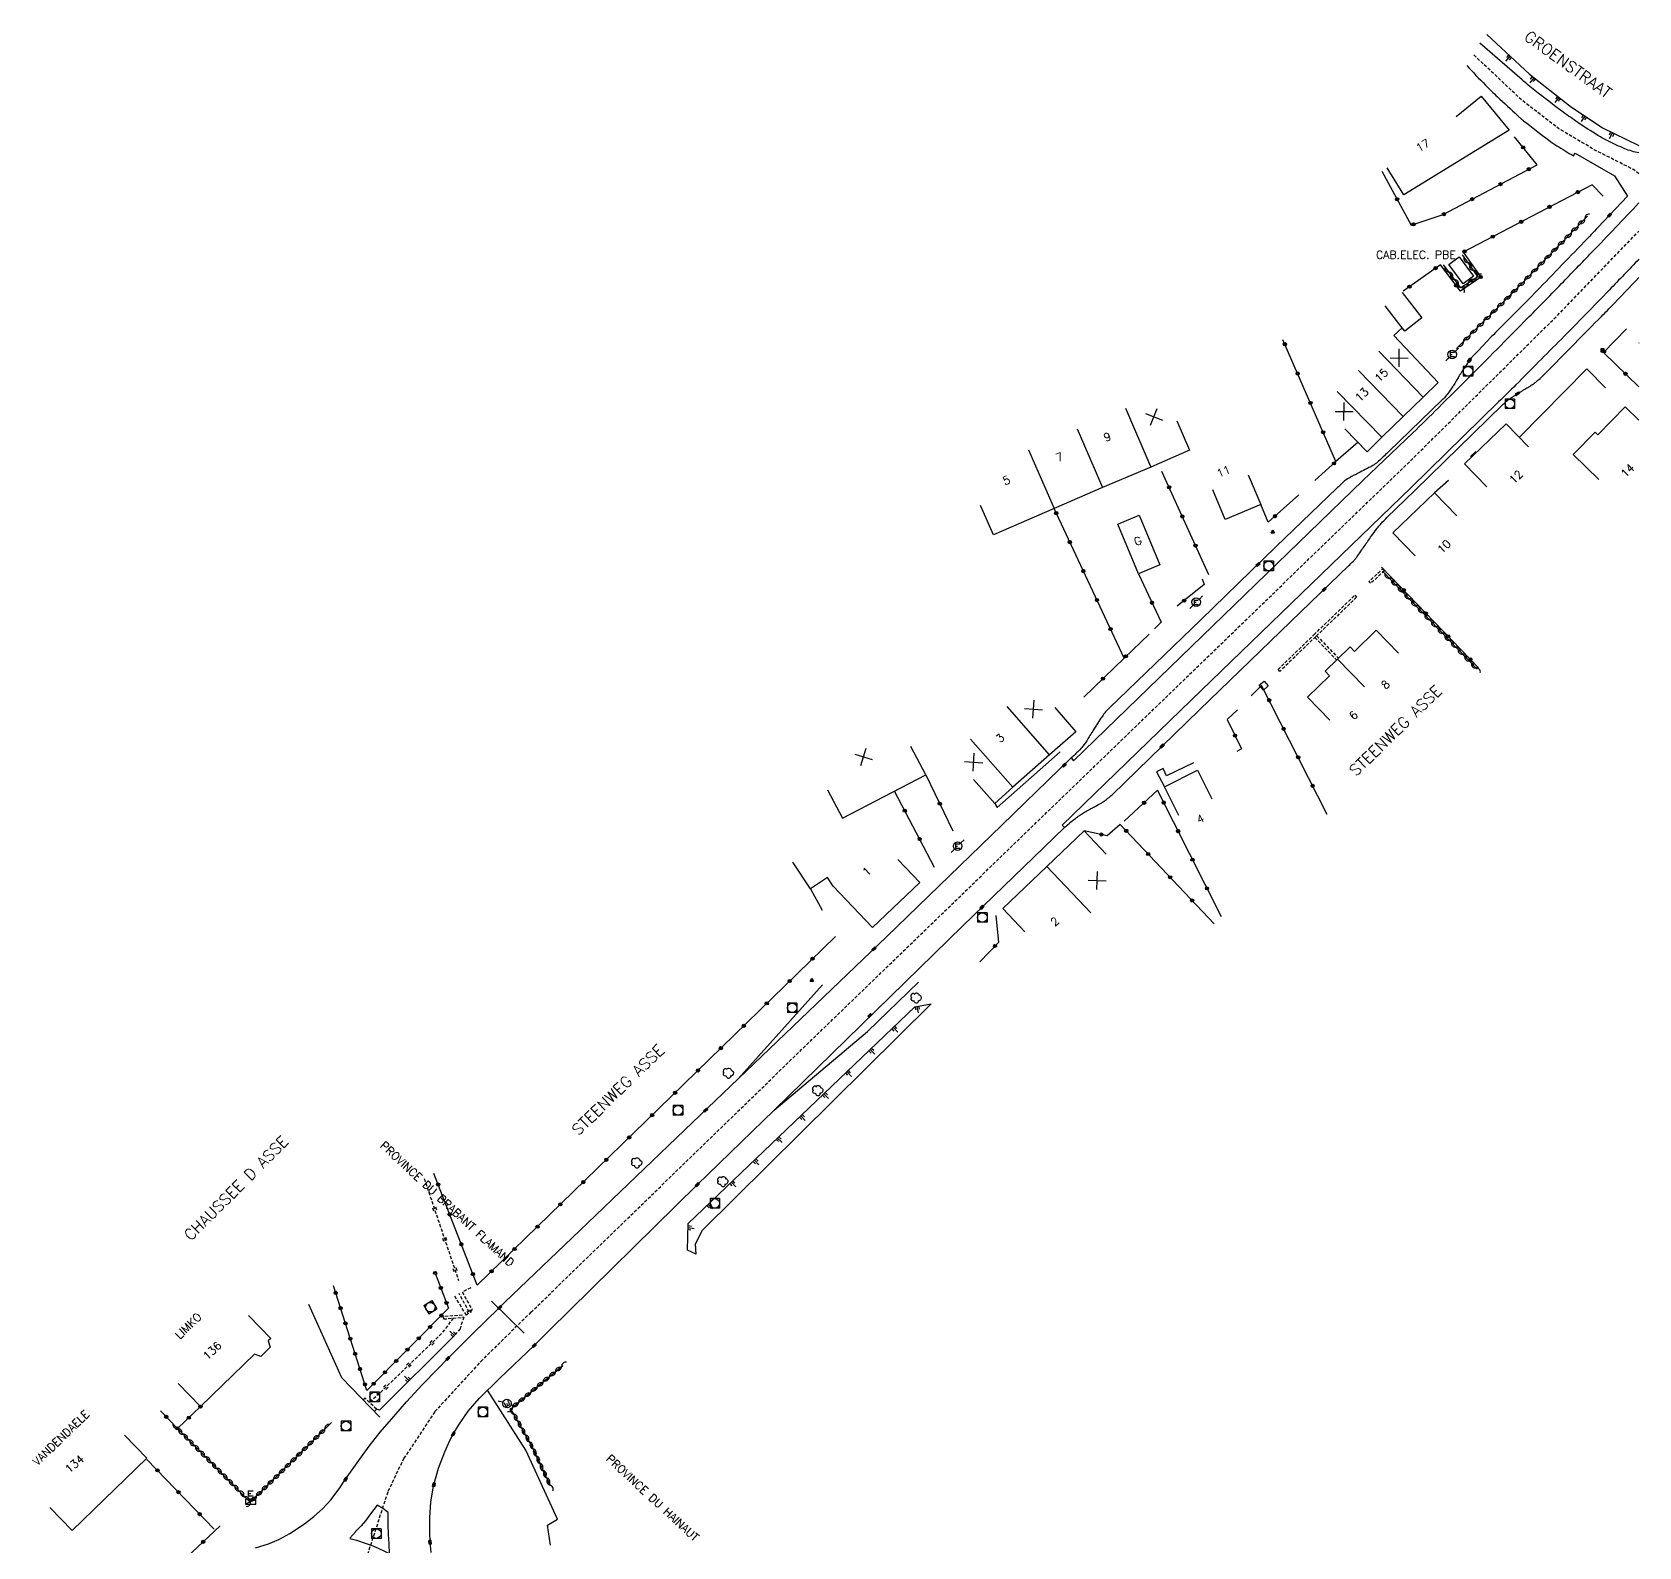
# Model space of a CAD drawing. Header units: millimetres. Extents: x 127000 to 128000, y 154000 to 154800.
# Drawn here: x 127749 to 128000, y 154406 to 154642.6 of the extents above; entities that cross this region are included whole.
import ezdxf
from ezdxf.enums import TextEntityAlignment as Align

# ---------------------------------------------------------------- set-up
doc = ezdxf.new("R2010")
doc.units = ezdxf.units.MM
doc.linetypes.add('DASHED', pattern=[0.75, 0.5, -0.25])
doc.layers.get('0').update_dxf_attribs({"linetype": 'CONTINUOUS'})
for name, color, linetype in [('W0001', 6, 'DASHED'), ('W0008', 7, 'CONTINUOUS'), ('W0100', 7, 'CONTINUOUS'), ('W0112', 1, 'DASHED'), ('W0211', 2, 'CONTINUOUS'), ('W0220', 5, 'DASHED'), ('W0300', 7, 'CONTINUOUS'), ('W0310', 3, 'CONTINUOUS'), ('W0322', 7, 'CONTINUOUS'), ('W0330', 7, 'CONTINUOUS'), ('W0334', 7, 'CONTINUOUS'), ('W0400', 7, 'CONTINUOUS'), ('W0420', 7, 'CONTINUOUS'), ('W0430', 7, 'CONTINUOUS'), ('W0471', 7, 'CONTINUOUS'), ('W0851', 7, 'CONTINUOUS'), ('W0984', 7, 'CONTINUOUS'), ('W0989', 7, 'CONTINUOUS'), ('W0991', 7, 'CONTINUOUS'), ('W1102', 7, 'CONTINUOUS')]:
    doc.layers.add(name, color=color, linetype=linetype)
doc.styles.get("Standard").update_dxf_attribs({"font": 'romans.shx', "width": 0.85})

# ---------------------------------------------------------------- blocks, each defined once
blk = doc.blocks.new('t322o')
at = {"color": 0, "linetype": 'Continuous'}
for radius in [0.25, 0.15]:
    blk.add_circle((0, 0), radius, dxfattribs=at)
blk = doc.blocks.new('t991o')
at = {"color": 0, "linetype": 'Continuous'}
for p, q in [((-1, 1), (1, -1)), ((-1, -1), (1, 1))]:
    blk.add_line(p, q, dxfattribs=at)
blk = doc.blocks.new('T420')
for p, q in [((0.75, 0.75), (-0.75, 0.75)), ((-0.75, 0.75), (-0.75, -0.75)), ((0.75, 0.75), (0.75, -0.75)), ((0.75, -0.75), (-0.75, -0.75))]:
    blk.add_line(p, q)
blk.add_ellipse((0, 0), major_axis=(-0.53, 0.53), ratio=1, start_param=3.926991, end_param=10.210176)
blk = doc.blocks.new('T471')
for p, q in [((-0.333334, 0.333334), (-0.333334, -0.333334)), ((-0.333334, 0.333334), (0.333334, 0.333334)), ((-0.333334, 0), (0, 0)), ((0.500001, 0.500001), (1.000002, 1.000002)), ((-0.500001, -0.500001), (-1.000002, -1.000002)), ((-0.333334, -0.333334), (0.333334, -0.333334))]:
    blk.add_line(p, q)
blk.add_ellipse((0, 0), major_axis=(0.471405, 0.471405), ratio=1, start_param=5.4977871438, end_param=11.780972451)
blk = doc.blocks.new('T400')
for p, q in [((-0.15, 0.3), (0.15, 0.3)), ((-0.15, -0.25), (-0.15, 0.3)), ((-0.15, 0.15), (0.15, 0.15)), ((-0.15, 0), (0.15, 0)), ((0.15, 0.3), (0.15, -0.25)), ((-0.15, -0.15), (0.15, -0.15)), ((-0.15, -0.25), (-0.15, -0.3)), ((-0.15, -0.3), (0.15, -0.3)), ((0.15, -0.3), (0.15, -0.25))]:
    blk.add_line(p, q)
blk = doc.blocks.new('T851')
for p, q in [((-0.25, -0.15), (0, 0.32)), ((0, 0.32), (0.25, -0.15)), ((-0.25, -0.15), (0.25, -0.15))]:
    blk.add_line(p, q)
for major_axis in [(-0.106, 0.106), (-0.0354, 0.0354), (-0.0236, 0.0236)]:
    blk.add_ellipse((0, 0), major_axis=major_axis, ratio=1, start_param=3.926991, end_param=10.210176)
blk = doc.blocks.new('T300')
for p, q in [((-0.8, 0.51), (-0.86, 0.34)), ((-0.86, 0.34), (-0.86, 0.17)), ((-0.86, 0.17), (-0.74, 0.06)), ((-0.69, 0.63), (-0.8, 0.51)), ((-0.8, -0.06), (-0.74, 0.06)), ((-0.74, 0.06), (-0.69, 0.11)), ((-0.57, 0.69), (-0.69, 0.63)), ((-0.46, 0.69), (-0.57, 0.69)), ((-0.29, 0.63), (-0.46, 0.69)), ((-0.29, 0.63), (-0.17, 0.74)), ((-0.23, 0.57), (-0.29, 0.63)), ((-0.17, 0.74), (-0.06, 0.8)), ((-0.06, 0.8), (0.06, 0.8)), ((0.06, 0.8), (0.23, 0.74)), ((0.23, 0.74), (0.34, 0.63)), ((0.34, 0.63), (0.4, 0.51)), ((0.46, 0.46), (0.34, 0.46)), ((0.4, 0.51), (0.4, 0.46)), ((0.57, 0.4), (0.46, 0.46)), ((0.57, 0.4), (0.69, 0.29)), ((0.69, 0.29), (0.74, 0.17)), ((0.74, 0.06), (0.69, -0.17)), ((0.74, 0.17), (0.74, 0.06)), ((-0.8, -0.17), (-0.8, -0.06)), ((-0.8, -0.23), (-0.8, -0.17)), ((-0.74, -0.34), (-0.8, -0.23)), ((-0.69, -0.4), (-0.74, -0.34)), ((-0.51, -0.46), (-0.69, -0.4)), ((-0.4, -0.46), (-0.51, -0.46)), ((-0.4, -0.46), (-0.34, -0.46)), ((-0.34, -0.46), (-0.34, -0.4)), ((-0.34, -0.51), (-0.34, -0.46)), ((-0.29, -0.63), (-0.34, -0.51)), ((-0.17, -0.74), (-0.29, -0.63)), ((-0.06, -0.8), (-0.17, -0.74)), ((0.06, -0.8), (-0.06, -0.8)), ((0.17, -0.74), (0.06, -0.8)), ((0.23, -0.69), (0.17, -0.74)), ((0.29, -0.46), (0.23, -0.46)), ((0.29, -0.63), (0.23, -0.69)), ((0.46, -0.4), (0.29, -0.46)), ((0.34, -0.51), (0.29, -0.63)), ((0.34, -0.51), (0.34, -0.46)), ((0.57, -0.34), (0.46, -0.4)), ((0.63, -0.29), (0.57, -0.34)), ((0.69, -0.17), (0.63, -0.29))]:
    blk.add_line(p, q)
blk = doc.blocks.new('t112o')
at = {"color": 0, "linetype": 'Continuous'}
for p, q in [((-0.5, 0.5), (0.5, 0.5)), ((-0.5, -0.5), (-0.5, 0.5)), ((0.5, 0.5), (0.5, -0.5)), ((0.5, -0.5), (-0.5, -0.5))]:
    blk.add_line(p, q, dxfattribs=at)
blk = doc.blocks.new('t330o')
at = {"color": 0, "linetype": 'Continuous'}
for p, q in [((0.25, -0.25), (-0.25, 0.25)), ((-0.25, -0.25), (0.25, 0.25)), ((-0.25, 0.25), (-0.25, -0.25)), ((0.25, 0.25), (-0.25, 0.25)), ((0.25, -0.25), (0.25, 0.25)), ((-0.25, -0.25), (0.25, -0.25)), ((-0.25, -0.25), (-0.25, -0.25))]:
    blk.add_line(p, q, dxfattribs=at)
blk = doc.blocks.new('t211o')
at = {"color": 0, "linetype": 'Continuous'}
for p, q in [((-0.29, 0.5), (-0.29, 0)), ((0, 1), (0, 0)), ((0.29, 0.5), (0.29, 0))]:
    blk.add_line(p, q, dxfattribs=at)
blk = doc.blocks.new('t310o')
at = {"color": 0, "linetype": 'Continuous'}
for centre, start, end in [((-0.5, 0.38), 216.8699, 323.1304), ((0.5, -0.37), 36.8699, 143.1303)]:
    blk.add_arc(centre, 0.625, start, end, dxfattribs=at)
blk = doc.blocks.new('t220o')
at = {"color": 0, "linetype": 'Continuous'}
for p, q in [((-0.25, 0.25), (0.25, 0.25)), ((-0.25, -0.25), (0.25, -0.25))]:
    blk.add_line(p, q, dxfattribs=at)
blk = doc.blocks.new('T430')
at = {"flags": 128}
for points in [[(0.8, 0.8), (-0.8, 0.8)], [(-0.8, 0.8), (-0.8, 0)], [(0.8, 0.8), (-0.8, 0)], [(-0.8, 0), (0.8, 0)], [(-0.4, 2.1), (0.4, 2.1)], [(-0.4, 2.1), (-0.4, 1.3)], [(-0.4, 1.7), (0, 1.7)], [(-0.4, 1.3), (0.4, 1.3)], [(0.8, 0), (0.8, 0.8)]]:
    blk.add_lwpolyline(points, dxfattribs=at)

msp = doc.modelspace()

# ---------------------------------------------------------------- linework, layer by layer
at = {"layer": 'W0001', "flags": 128}
for points in [[(128000, 154620.41), (127999.16, 154621.09), (127993.04, 154624.19), (127987.51, 154627.46), (127981.64, 154631.99), (127974.13, 154639.08)], [(127826.91, 154442.6), (127871.94, 154486.3), (127964.25, 154575.53), (127987.22, 154598.24), (128000, 154611.48)]]:
    msp.add_lwpolyline(points, dxfattribs=at)
at = {"layer": 'W0001'}
msp.add_lwpolyline([(127826.91, 154442.6), (127819.33, 154435.19), (127811.88, 154427.07), (127807.04, 154419.8), (127804.53, 154414.51), (127800.79, 154402.95)], dxfattribs=at)
at = {"layer": 'W0008'}
msp.add_line((127798.62, 154407.3), (127799.54, 154408.35), dxfattribs=at)
for points in [[(128000, 154623.68, -0.049926), (127997.81, 154624.35, -0.015862), (127995.23, 154625.52, -0.024299), (127993.61, 154626.42, -0.009211), (127990.45, 154628.46, -0.012385), (127988.16, 154630.07, -0.005833), (127983.73, 154633.46, -0.012675), (127981.75, 154635.1), (127975.15, 154640.83)], [(127973.11, 154637.33, 0.006828), (127976.02, 154634.29, 0.010908), (127977.91, 154632.45, 0.000657), (127981.05, 154629.53, 0.006128), (127981.39, 154629.22, 0.01561), (127981.99, 154628.72, 0.002413), (127985.96, 154625.66, 0.021752), (127987.18, 154624.82, 0.010599), (127989.79, 154623.24), (127990.03, 154623.66), (127996.2, 154620.11), (127998.22, 154616.93), (127993.61, 154612.05, -0.002323), (127991.47, 154609.81, -0.000038), (127983.51, 154601.57, -0.001535), (127983.31, 154601.36, -0.00461), (127979.58, 154597.62, 0.006523), (127976.95, 154594.96), (127974.87, 154592.8, 0.008087), (127974.07, 154591.95, 0.017543), (127973.73, 154591.54, 0.015244), (127973.44, 154591.15, 0.00526), (127972.67, 154590.01, 0.001181), (127972.17, 154589.24, 0.002545), (127971.94, 154588.88, 0.013961), (127971.56, 154588.26, -0.011713), (127971.12, 154587.5, -0.010742), (127970.8, 154587.02, -0.008119), (127970.35, 154586.39, -0.016033), (127969.72, 154585.58, -0.02613), (127969.29, 154585.12), (127960.96, 154577.07, -0.002229), (127960.26, 154576.4, -0.002112), (127959.52, 154575.71, -0.031239), (127958.8, 154575.11, -0.036142), (127958.1, 154574.68, -0.001079), (127957.53, 154574.38, -0.000567), (127956.45, 154573.82, -0.000848), (127955.68, 154573.43, 0.00109), (127955.09, 154573.13, 0.029085), (127954.28, 154572.65, 0.043707), (127953.8, 154572.26, 0.000118), (127953.34, 154571.81, -0.000104), (127952.81, 154571.31), (127943.35, 154562.19), (127931.55, 154550.77), (127917.3, 154537.04, 0.024247), (127916.69, 154536.39, 0.025612), (127916.18, 154535.72, 0.005496), (127915.76, 154535.11, 0.006445), (127915.42, 154534.58, 0.000158), (127915.06, 154533.99, 0.000149), (127914.67, 154533.36, 0.00099), (127914.35, 154532.85, -0.000721), (127913.92, 154532.15, -0.025381), (127913.13, 154531.01, -0.036693), (127912.49, 154530.3, -0.000507), (127911.91, 154529.73, 0.000512), (127911.33, 154529.18), (127900.48, 154518.7), (127882.44, 154501.24), (127859.3, 154479.06), (127852.16, 154472.22), (127834.57, 154455.38), (127822.85, 154444.2)], [(127911.33, 154529.18), (127911.67, 154528.76), (127956.88, 154572.53), (127964.68, 154579.98, 0.004862), (127968.68, 154583.88, 0.001962), (127978.47, 154593.67, 0.00042), (127982.56, 154597.81, 0.00071), (127984.98, 154600.27, 0.001474), (127987.91, 154603.27, 0.000905), (127992.66, 154608.18, 0.002797), (128000, 154615.88)], [(128000, 154607.11, -0.00321), (127995.4, 154602.3, -0.00249), (127987.89, 154594.62, -0.00122), (127980.78, 154587.46, -0.003244), (127978.08, 154584.79), (127964.45, 154571.41), (127930.03, 154538.22), (127909.91, 154518.69), (127910.28, 154518.33)], [(127829.7, 154439.73), (127852.9, 154462.53), (127864.9, 154474.19), (127894.38, 154502.96), (127910.28, 154518.33, -0.016366), (127910.75, 154518.76, -0.008912), (127911.66, 154519.5, -0.00979), (127912.31, 154520, -0.014181), (127912.78, 154520.32, -0.009065), (127913.4, 154520.7, -0.007673), (127914.15, 154521.13, -0.005131), (127914.65, 154521.4, 0.004253), (127915.27, 154521.73, 0.008707), (127916.09, 154522.2, 0.014753), (127916.56, 154522.5, 0.025181), (127917.06, 154522.88, 0.018576), (127917.7, 154523.45), (127931.34, 154536.68), (127947.17, 154551.99), (127954.63, 154559.17, 0.011696), (127955.4, 154559.95, 0.023341), (127955.76, 154560.36, 0.009822), (127956.08, 154560.79, 0.004661), (127956.72, 154561.7, 0.000763), (127957.22, 154562.42, -0.001356), (127957.5, 154562.82, -0.001472), (127957.67, 154563.06, -0.000445), (127958.23, 154563.86, -0.008596), (127959.02, 154564.94, -0.015219), (127959.5, 154565.52, -0.012247), (127959.97, 154566.05, -0.009171), (127960.64, 154566.72), (127964.98, 154570.96), (127978.7, 154584.33, -0.017033), (127979.33, 154584.9, -0.022905), (127979.84, 154585.29, -0.005935), (127980.21, 154585.55, -0.005927), (127980.6, 154585.8, -0.001228), (127981.25, 154586.21, -0.001568), (127981.77, 154586.53, -0.003972), (127982.19, 154586.79, 0.002619), (127982.83, 154587.17, 0.011077), (127983.53, 154587.63, 0.019342), (127983.92, 154587.91, 0.020726), (127984.34, 154588.27, 0.009781), (127985.19, 154589.1), (127989.45, 154593.41, -0.001686), (127993.67, 154597.66, 0.003755), (127995.56, 154599.58, 0.002432), (127995.62, 154599.64, 0.000016), (128000, 154604.24)]]:
    msp.add_lwpolyline(points, format="xyb", dxfattribs=at)
at = {"layer": 'W0008', "flags": 128}
for points in [[(127994.81, 154587.02), (127991.85, 154589.96), (127981.28, 154579.24)], [(127974.55, 154577.08), (127973.68, 154576.25)], [(127899.37, 154522.09), (127899.76, 154521.43), (127909.59, 154530.12)], [(127930.42, 154528.43), (127926.22, 154526.4), (127925.66, 154527.56), (127924.65, 154527.02), (127925.88, 154524.67)], [(127872.48, 154493.76), (127859.3, 154479.06)], [(127864.9, 154474.19), (127879.48, 154486.46), (127887.46, 154494.18)], [(127820.72, 154444.32), (127825.86, 154439.36)]]:
    msp.add_lwpolyline(points, dxfattribs=at)
at = {"layer": 'W0008'}
for points in [[(127783.9, 154405.8), (127785.93, 154406.44), (127787.51, 154407.09), (127789.24, 154408.06), (127791.51, 154409.54), (127793.01, 154410.69), (127794.35, 154411.92), (127795.71, 154413.37), (127797.07, 154415.18), (127797.95, 154416.52), (127799.74, 154419.11), (127801.61, 154421.69), (127803.34, 154423.89), (127805.5, 154426.33), (127807.49, 154428.59), (127809.9, 154431.25), (127812.29, 154433.71), (127813.91, 154435.37), (127817.68, 154439.15), (127822.02, 154443.33), (127822.85, 154444.2)], [(127811.3, 154405.08), (127811.14, 154406.68), (127811.09, 154408.23), (127811.13, 154410.55), (127811.27, 154412.95), (127811.6, 154414.87), (127811.74, 154415.64), (127812.48, 154418.27), (127813.43, 154420.83), (127814.24, 154422.56), (127814.78, 154423.57), (127815.62, 154425), (127817.09, 154427.14), (127818.8, 154429.11), (127822.04, 154432.3), (127827.42, 154437.42), (127829.7, 154439.73)], [(127798.63, 154407.27), (127799.64, 154406.99), (127801.19, 154406.51), (127802.22, 154406.11), (127803.06, 154405.78), (127804.12, 154405.23), (127804.82, 154404.87), (127804.77, 154406.43), (127804.63, 154407.91), (127804.59, 154409.46), (127804.61, 154410.52), (127804.62, 154411.31), (127803.76, 154411.93), (127802.88, 154412.47), (127801.85, 154411.11), (127801.04, 154410.02), (127800.37, 154409.26), (127799.52, 154408.34)]]:
    msp.add_lwpolyline(points, dxfattribs=at)
at = {"layer": 'W0100', "flags": 128}
for points in [[(127971.48, 154629.4), (127975.34, 154632.57), (127979.73, 154627.22), (127963.28, 154617.12), (127960.67, 154621.38)], [(127963.01, 154601.88), (127966.1, 154597.95), (127963.46, 154595.87), (127963.04, 154596.37), (127961.73, 154595.15), (127968.63, 154587.81), (127966.32, 154585.56), (127966.32, 154585.56), (127963.19, 154582.53), (127959.86, 154579.29), (127957.54, 154577.02), (127954.05, 154580.6)], [(127976.23, 154571.53), (127972.77, 154575.15), (127979.29, 154581.38), (127982.75, 154577.77)], [(127965.05, 154560.75), (127961.58, 154564.35), (127968.08, 154570.6), (127971.55, 154567)], [(127951.71, 154535.1), (127948.24, 154538.7), (127951.68, 154542.01), (127950.99, 154542.73), (127954.89, 154546.52), (127955.57, 154545.82), (127958.98, 154549.14), (127962.47, 154545.57)], [(127908.74, 154537.05), (127912.03, 154533.28), (127907.92, 154529.69), (127902.22, 154524.64), (127899.37, 154522.09), (127896.04, 154525.82)], [(127873.26, 154524.2), (127875.57, 154519.76), (127888.59, 154526.54), (127886.28, 154530.97)], [(127928.13, 154520.2), (127925.88, 154524.67), (127931.04, 154527.27), (127933.29, 154522.81)], [(127916.8, 154514.17), (127913.36, 154517.8), (127907.49, 154512.24), (127900.61, 154505.67), (127904.07, 154502.05)], [(127884.22, 154513.35), (127887.66, 154509.72), (127880.25, 154502.68), (127874.11, 154509.16), (127873.23, 154510.51), (127870.58, 154508.74), (127867.81, 154512.9)], [(127782.77, 154442.09), (127786.25, 154438.5), (127785.87, 154438.13), (127786.18, 154437.14), (127784.71, 154435.7), (127783.72, 154436.05), (127775.27, 154427.87), (127771.79, 154431.46)]]:
    msp.add_lwpolyline(points, dxfattribs=at)
for points in [[(127971.92, 154607.45), (127974.18, 154604.45), (127972.57, 154603.24), (127970.32, 154606.25)], [(127925.17, 154559.37), (127921.85, 154557.97), (127918.6, 154565.71), (127921.93, 154567.11)]]:
    msp.add_lwpolyline(points, close=True, dxfattribs=at)
at = {"layer": 'W0100'}
for points in [[(127927.81, 154581.84), (127929.8, 154577.26), (127923.74, 154574.62), (127916.2, 154571.42), (127908.63, 154568.16), (127899.15, 154564.02), (127897.15, 154568.61)], [(128000, 154581.93), (127997.85, 154584.03), (127993.59, 154579.68), (127993.18, 154580.09), (127989.73, 154576.58), (127993.73, 154572.67)], [(127938.98, 154573.39), (127940.93, 154568.79), (127935.39, 154566.44), (127933.44, 154571.05)], [(127763.39, 154423.4), (127766.88, 154419.81), (127755.23, 154408.51), (127751.74, 154412.1)]]:
    msp.add_lwpolyline(points, dxfattribs=at)
at = {"layer": 'W0112'}
for points in [[(128000, 154594.05), (127999.98, 154594.03), (128000, 154594)], [(127817.5, 154446.43), (127816.16, 154445.75), (127817.71, 154442.96), (127816.82, 154442.14), (127814.96, 154445.22)], [(127816.21, 154442.16), (127813.21, 154441.92), (127813.25, 154441.56), (127816.41, 154441.84), (127815.83, 154440.04), (127814.95, 154438.97)], [(127802.44, 154427.13), (127802.77, 154427.45), (127800.97, 154429.22), (127800.68, 154428.94)]]:
    msp.add_lwpolyline(points, dxfattribs=at)
at = {"layer": 'W0112', "flags": 128}
msp.add_lwpolyline([(127960.25, 154558.44), (127958.1, 154556.44), (127957.83, 154556.73), (127959.97, 154558.73)], close=True, dxfattribs=at)
at = {"layer": 'W0112'}
msp.add_lwpolyline([(127943.91, 154542.71), (127943.63, 154543), (127949.23, 154548.42), (127955.62, 154554.59), (127955.9, 154554.31), (127949.51, 154548.14)], close=True, dxfattribs=at)
at = {"layer": 'W0112', "flags": 128}
for points in [[(127949.37, 154548), (127952.79, 154544.48)], [(127949.66, 154548.27), (127953.08, 154544.76)]]:
    msp.add_lwpolyline(points, dxfattribs=at)
at = {"layer": 'W0211', "flags": 128}
for points in [[(127976.23, 154642.17), (127982.92, 154635.99), (127989.26, 154631.01), (127994.34, 154627.59), (127999.88, 154624.88), (128000, 154624.81)], [(127852.72, 154451.66), (127851.36, 154452.33), (127851.45, 154456.45), (127886.89, 154490.29), (127889.43, 154490.79)], [(127852.72, 154451.66), (127852.6, 154453.29), (127853.69, 154455.44), (127889.43, 154490.79)]]:
    msp.add_lwpolyline(points, dxfattribs=at)
at = {"layer": 'W0211'}
msp.add_lwpolyline([(127814.95, 154438.97), (127803.27, 154427.32), (127802.77, 154427.45)], dxfattribs=at)
at = {"layer": 'W0220', "flags": 128}
msp.add_lwpolyline([(127810.23, 154463.5), (127815.6, 154447.57)], dxfattribs=at)
at = {"layer": 'W0220'}
for points in [[(127817.26, 154442.65), (127815.69, 154445.52)], [(127814.75, 154441.69), (127812.95, 154439.27), (127801.71, 154428.49)]]:
    msp.add_lwpolyline(points, dxfattribs=at)
at = {"layer": 'W0310', "flags": 128}
for points in [[(127971.53, 154593.13), (127981.46, 154603.03), (127991.99, 154613.82)], [(127972.41, 154607.78), (127974.83, 154604.35), (127972.21, 154602.6), (127969.46, 154606.21)], [(127959.96, 154558.37), (127974.73, 154543.04)]]:
    msp.add_lwpolyline(points, dxfattribs=at)
at = {"layer": 'W0310'}
for points in [[(127829.89, 154415.6), (127827.16, 154421.47), (127823.77, 154427.53), (127831.88, 154434.29)], [(127771.68, 154424.44), (127783.06, 154412.94), (127795.74, 154425.37)]]:
    msp.add_lwpolyline(points, dxfattribs=at)
at = {"layer": 'W0322'}
msp.add_line((127766.9, 154419.62), (127777.44, 154408.71), dxfattribs=at)
at = {"layer": 'W0322', "flags": 128}
for points in [[(127959.86, 154620.85), (127964.41, 154612.41), (127969.45, 154614.08), (127984.13, 154621.85), (127980.57, 154626.2)], [(127994.42, 154616.92), (127992.7, 154618.73), (127972.54, 154608.19), (127975.33, 154604.26), (127972.13, 154602.12), (127969, 154606.23), (127963.18, 154602.11)], [(127952.67, 154575.47), (127944.4, 154594.5)], [(127998.09, 154596.23), (127994.45, 154592.54), (128000, 154587.16)], [(127956.13, 154578.51), (127952.67, 154575.47), (127949.36, 154572.52)], [(127932.8, 154557.8), (127925.49, 154573.92)], [(127970.26, 154572.54), (127968.08, 154570.6)], [(127946.89, 154570.29), (127942.11, 154566.04), (127940.93, 154568.79)], [(127919.58, 154544.79), (127908.63, 154568.16)], [(127959.8, 154558.98), (127974.95, 154543.26)], [(127921.85, 154557.97), (127925.35, 154550.39), (127924.33, 154549.35)], [(127931.79, 154557.19), (127932.1, 154556.29), (127927.87, 154552.89)], [(127923.47, 154548.52), (127919.58, 154544.79), (127913.29, 154538.66)], [(127951.31, 154520.38), (127941.06, 154540.52), (127939.44, 154538.87)], [(127937.29, 154536.71), (127935.69, 154535.17), (127937.92, 154530.59), (127937.21, 154530.22)], [(127888.59, 154526.54), (127892.84, 154517.82)], [(127889.95, 154512.1), (127883.72, 154524)], [(127934.77, 154504.37), (127924.78, 154524.14), (127919.61, 154519.3)], [(127933.65, 154503.28), (127918.97, 154518.8), (127916.94, 154517.03), (127913.36, 154517.8)], [(127870.58, 154508.74), (127872.41, 154505.41)], [(127899.52, 154504.58), (127899.93, 154500.36), (127897.05, 154497.35)], [(127874.5, 154501.32), (127844.86, 154472.44), (127818.52, 154446.82), (127811.74, 154464.29)]]:
    msp.add_lwpolyline(points, dxfattribs=at)
at = {"layer": 'W0322'}
for points in [[(127811.93, 154448.73), (127814.04, 154443.22), (127801.28, 154430.39), (127796.05, 154446.75)], [(127775.27, 154427.87), (127771.68, 154424.44), (127769.02, 154427.23)], [(127763.63, 154398.36), (127765.16, 154396.84), (127778.38, 154409.26)]]:
    msp.add_lwpolyline(points, dxfattribs=at)
at = {"layer": 'W0334'}
for points in [[(127803.32, 154426.22), (127797.36, 154432.37), (127792.21, 154443.84)], [(127829.95, 154406.23), (127829.49, 154409.33), (127831.04, 154410.28), (127826.13, 154421.04), (127820.11, 154430.44)]]:
    msp.add_lwpolyline(points, dxfattribs=at)
at = {"layer": 'W1102', "flags": 128}
for points in [[(127963.04, 154596.37), (127960.35, 154599.79)], [(127966.32, 154585.56), (127959.36, 154592.74)], [(127956.22, 154589.7), (127963.19, 154582.53)], [(127959.86, 154579.29), (127952.88, 154586.45)], [(127919.79, 154583.81), (127923.74, 154574.62)], [(127912.26, 154580.62), (127916.2, 154571.42)], [(127904.65, 154577.33), (127908.63, 154568.16)], [(127952.94, 154544.62), (127957.11, 154540.3)], [(127907.92, 154529.69), (127901.31, 154537.2)], [(127902.22, 154524.64), (127895.57, 154532.11)], [(127907.49, 154512.24), (127914.38, 154504.99)]]:
    msp.add_lwpolyline(points, dxfattribs=at)

# ---------------------------------------------------------------- block references
at = {"layer": 'W0112', "rotation": 221.6446213961096}
msp.add_blockref('t112o', (127941.4, 154540.49), dxfattribs=at)
at = {"layer": 'W0211'}
for p, rotation in [((127979.9, 154638.78), 137.2193539158473), ((127983.62, 154635.44), 141.8552098026982), ((127987.55, 154632.35), 141.8552098027478), ((127991.61, 154629.43), 146.0641588645571), ((127995.87, 154626.84), 153.9192749845314), ((127887.24, 154490.36), 193.4135785468401), ((127883.53, 154487.08), 223.6761525394567), ((127879.92, 154483.63), 223.676152539179), ((127876.3, 154480.18), 223.676152539287), ((127872.68, 154476.73), 223.6761525390758), ((127869.07, 154473.27), 223.6761525391784), ((127865.45, 154469.82), 223.676152539272), ((127861.84, 154466.37), 223.6761525393575), ((127858.22, 154462.91), 223.6761525391524), ((127854.6, 154459.46), 223.6761525392359), ((127851.43, 154455.81), 261.0470238784939), ((127814.95, 154438.97), 44.918698785945), ((127807.87, 154431.91), 44.918698785945)]:
    msp.add_blockref('t211o', p, dxfattribs=dict(at, rotation=rotation))
at = {"layer": 'W0220'}
for p, rotation in [((127811.82, 154458.76), 288.6430612883449), ((127813.42, 154454.02), 288.6430612883449), ((127815.02, 154449.28), 288.6430612883449), ((127817.26, 154442.65), 118.719632426974), ((127811.44, 154437.82), 223.829197092251), ((127807.83, 154434.36), 223.829197092251), ((127804.23, 154430.9), 223.829197092251)]:
    msp.add_blockref('t220o', p, dxfattribs=dict(at, rotation=rotation))
at = {"layer": 'W0300'}
for p in [(127887.13, 154491.68), (127857.79, 154479.94), (127871.76, 154477.21), (127843.48, 154465.92), (127856.93, 154463.01)]:
    msp.add_blockref('T300', p, dxfattribs=at)
at = {"layer": 'W0310'}
for p, rotation in [((127991.57, 154613.39), 45.70311699445919), ((127989.48, 154611.24), 45.70311699445919), ((127990.52, 154612.32), 45.70311699445919), ((127987.38, 154609.1), 45.70311699445919), ((127988.43, 154610.17), 45.70311699445919), ((127973.27, 154606.55), 305.3569092321937), ((127984.24, 154605.88), 45.70311699445919), ((127985.29, 154606.95), 45.70311699445919), ((127986.33, 154608.02), 45.70311699445919), ((127970.3, 154605.1), 127.2760169800555), ((127971.21, 154603.9), 127.2760169800555), ((127974.14, 154605.33), 305.3569092321937), ((127974.58, 154604.19), 213.7204348867001), ((127982.14, 154603.73), 45.70311699445919), ((127983.19, 154604.8), 45.70311699445919), ((127972.12, 154602.71), 127.2760169800555), ((127973.34, 154603.35), 213.7204348867001), ((127980.03, 154601.6), 44.92739130447581), ((127981.09, 154602.66), 44.92739130447581), ((127976.84, 154598.42), 44.92739130447581), ((127977.91, 154599.48), 44.92739130447581), ((127978.97, 154600.54), 44.92739130447581), ((127974.72, 154596.3), 44.92739130447581), ((127975.78, 154597.36), 44.92739130447581), ((127972.6, 154594.19), 44.92739130447581), ((127973.66, 154595.25), 44.92739130447581), ((127961, 154557.29), 313.9320852181245), ((127962.04, 154556.21), 313.9320852181245), ((127963.08, 154555.13), 313.9320852181245), ((127964.12, 154554.05), 313.9320852181245), ((127965.16, 154552.97), 313.9320852181245), ((127966.2, 154551.89), 313.9320852181245), ((127967.24, 154550.81), 313.9320852181245), ((127968.28, 154549.73), 313.9320852181245), ((127969.32, 154548.65), 313.9320852181245), ((127970.36, 154547.57), 313.9320852181245), ((127971.4, 154546.49), 313.9320852181245), ((127972.44, 154545.41), 313.9320852181245), ((127973.48, 154544.33), 313.9320852181245), ((127974.53, 154543.25), 313.9320852181245), ((127830.75, 154433.35), 39.79487163923579), ((127831.71, 154434.15), 39.79487163923579), ((127826.91, 154430.14), 39.79487163923579), ((127827.87, 154430.95), 39.79487163923579), ((127828.83, 154431.75), 39.79487163923579), ((127829.79, 154432.55), 39.79487163923579), ((127824.03, 154427.74), 39.79487163923579), ((127824.99, 154428.54), 39.79487163923579), ((127825.95, 154429.34), 39.79487163923579), ((127824.22, 154426.73), 119.258962544429), ((127824.83, 154425.64), 119.258962544429), ((127771.68, 154424.44), 314.706000844553), ((127772.56, 154423.55), 314.706000844553), ((127773.44, 154422.66), 314.706000844553), ((127792.93, 154422.62), 44.4341116218276), ((127793.83, 154423.49), 44.4341116218276), ((127794.72, 154424.37), 44.4341116218276), ((127825.44, 154424.55), 119.258962544429), ((127826.05, 154423.46), 119.258962544429), ((127774.32, 154421.77), 314.706000844553), ((127775.2, 154420.89), 314.706000844553), ((127776.08, 154420), 314.706000844553), ((127791.15, 154420.87), 44.4341116218276), ((127792.04, 154421.74), 44.4341116218276), ((127826.66, 154422.37), 119.258962544429), ((127827.26, 154421.27), 114.94082439653), ((127827.78, 154420.14), 114.94082439653), ((127776.96, 154419.11), 314.706000844553), ((127777.84, 154418.22), 314.706000844553), ((127788.47, 154418.24), 44.4341116218276), ((127789.36, 154419.12), 44.4341116218276), ((127790.26, 154419.99), 44.4341116218276), ((127828.31, 154419.01), 114.94082439653), ((127828.84, 154417.87), 114.94082439653), ((127778.72, 154417.33), 314.706000844553), ((127779.6, 154416.44), 314.706000844553), ((127780.48, 154415.56), 314.706000844553), ((127785.79, 154415.62), 44.4341116218276), ((127786.69, 154416.49), 44.4341116218276), ((127787.58, 154417.37), 44.4341116218276), ((127829.37, 154416.74), 114.94082439653), ((127829.89, 154415.6), 114.94082439653), ((127781.36, 154414.67), 314.706000844553), ((127782.24, 154413.78), 314.706000844553), ((127783.12, 154412.99), 44.4341116218276), ((127784.01, 154413.87), 44.4341116218276), ((127784.9, 154414.74), 44.4341116218276)]:
    msp.add_blockref('t310o', p, dxfattribs=dict(at, rotation=rotation))
at = {"layer": 'W0322'}
for p, rotation in [((127981.92, 154624.56), 129.3050462947247), ((127982.8, 154621.15), 27.8930352222697), ((127962.23, 154616.45), 298.3260523923835), ((127973.96, 154616.47), 27.8930352222697), ((127978.38, 154618.81), 27.8930352222697), ((127990.48, 154617.57), 207.6193636927204), ((127969.54, 154614.13), 27.8930352222697), ((127986.05, 154615.26), 207.6193636927204), ((127964.8, 154612.54), 18.3309167175903), ((127981.62, 154612.94), 207.6193636927204), ((127977.19, 154610.62), 207.6193636927204), ((127972.76, 154608.3), 207.6193636927204), ((127968.24, 154605.7), 215.3212558698544), ((127975.29, 154604.31), 305.3569092323535), ((127964.16, 154602.8), 215.3212558698544), ((127971.47, 154602.99), 127.276016980057), ((127944.7, 154593.81), 113.4795944689798), ((127994.58, 154592.67), 225.4257117370412), ((127946.7, 154589.23), 113.4795944689798), ((127997.91, 154589.18), 315.8854168030766), ((127948.69, 154584.64), 113.4795944689798), ((127950.68, 154580.05), 113.4795944689798), ((127952.38, 154575.21), 221.6724711203019), ((127926.61, 154571.46), 114.3712142442676), ((127908.97, 154567.43), 115.1029408416752), ((127928.67, 154566.91), 114.3712142442676), ((127943.16, 154566.96), 221.640419537007), ((127911.09, 154562.9), 115.1029408416752), ((127930.73, 154562.35), 114.3712142442676), ((127913.21, 154558.37), 115.1029408416752), ((127915.34, 154553.85), 115.1029408416752), ((127928.95, 154553.76), 218.7090336803011), ((127963.27, 154555.38), 313.9320852181565), ((127923.94, 154553.43), 294.7751850341643), ((127966.74, 154551.78), 313.9320852181565), ((127917.46, 154549.32), 115.1029408416752), ((127970.21, 154548.18), 313.9320852181565), ((127919.86, 154545.06), 223.7888112494685), ((127973.68, 154544.58), 313.9320852181565), ((127916.28, 154541.58), 224.2629288222427), ((127942.24, 154538.2), 116.9790249997788), ((127944.51, 154533.74), 116.9790249997788), ((127936.91, 154532.67), 295.9072668103778), ((127946.78, 154529.29), 116.9790249997788), ((127949.04, 154524.83), 116.9790249997788), ((127885.31, 154520.95), 117.6558298219568), ((127890.78, 154522.04), 296.0050358364473), ((127922.7, 154522.19), 223.0510043257574), ((127925.75, 154522.22), 116.8055406309673), ((127887.63, 154516.53), 117.6558298219568), ((127916.02, 154517.23), 167.8343889977258), ((127919.91, 154517.81), 133.3928496355499), ((127928.01, 154517.76), 116.8055406309673), ((127923.34, 154514.18), 133.3928496355499), ((127930.26, 154513.29), 116.8055406309673), ((127926.78, 154510.55), 133.3928496355499), ((127932.52, 154508.83), 116.8055406309673), ((127930.21, 154506.91), 133.3928496355499), ((127899.4, 154499.81), 226.3084436057298), ((127870.91, 154497.83), 224.2548083374191), ((127867.33, 154494.34), 224.2548083374191), ((127863.75, 154490.85), 224.2548083374191), ((127860.17, 154487.36), 224.2548083374191), ((127856.59, 154483.87), 224.2548083374191), ((127853.01, 154480.38), 224.2548083374191), ((127849.43, 154476.89), 224.2548083374191), ((127845.85, 154473.4), 224.2548083374191), ((127842.26, 154469.91), 224.2078866282451), ((127838.68, 154466.43), 224.2078866282451), ((127812.41, 154462.55), 111.2170024923416), ((127835.09, 154462.94), 224.2078866282451), ((127831.51, 154459.46), 224.2078866282451), ((127814.22, 154457.89), 111.2170024923416), ((127827.93, 154455.97), 224.2078866282451), ((127816.03, 154453.23), 111.2170024923416), ((127824.34, 154452.48), 224.2078866282451), ((127811.93, 154448.73), 290.932287678524), ((127817.84, 154448.57), 111.2170024923416), ((127820.76, 154449), 224.2078866282451), ((127812.82, 154446.4), 290.932287678524), ((127796.4, 154445.63), 107.745802640747), ((127797.17, 154443.25), 107.745802640747), ((127813.71, 154444.06), 290.932287678524), ((127797.93, 154440.87), 107.745802640747), ((127812.91, 154442.09), 225.175136457911), ((127798.69, 154438.49), 107.745802640747), ((127809.39, 154438.54), 225.175136457911), ((127811.15, 154440.31), 225.175136457911), ((127799.45, 154436.11), 107.745802640747), ((127807.62, 154436.77), 225.175136457911), ((127800.21, 154433.73), 107.745802640747), ((127804.1, 154433.22), 225.175136457911), ((127805.86, 154434.99), 225.175136457911), ((127800.98, 154431.35), 107.745802640747), ((127802.34, 154431.45), 225.175136457911), ((127769.93, 154426.27), 133.758288557248), ((127773.46, 154426.14), 223.6874021046631), ((127775.27, 154427.87), 223.6874021046631), ((127771.66, 154424.47), 133.758288557248), ((127768.55, 154417.91), 314.0359031258865), ((127771.85, 154414.49), 314.0359031258865), ((127775.15, 154411.08), 314.0359031258865), ((127775.71, 154406.75), 43.20140350963742)]:
    msp.add_blockref('t322o', p, dxfattribs=dict(at, rotation=rotation))
at = {"layer": 'W0330'}
msp.add_blockref('t330o', (127994.31, 154592.85), dxfattribs=at)
at = {"layer": 'W0400'}
for p, rotation in [((127995.4, 154613.97), 136.3337919448736), ((127973.53, 154591.28), 142.1286235841148), ((127981.01, 154586.08), 303.6002411792185), ((127940.5, 154559.4), 134.2780272818289), ((127950.85, 154555.51), 313.7675026625844), ((127925.5, 154531.05), 314.2428020866933), ((127910.22, 154528.06), 135.0339209631299), ((127897.37, 154505.87), 314.3005972632453), ((127880.51, 154499.37), 133.0378421982617), ((127879.87, 154488.98), 133.9479706680636), ((127854.2, 154474.19), 314.0679779275253), ((127852.9, 154462.53), 134.1503423651124), ((127822.02, 154443.33), 133.9330697108632), ((127827.42, 154437.42), 133.5352807182085), ((127813.91, 154435.37), 135.5695713005404), ((127814.78, 154423.57), 151.9555903425278), ((127797.95, 154416.52), 146.6188024065846), ((127811.74, 154415.64), 169.6013928800422), ((127811.14, 154406.68), 185.6035513935999)]:
    msp.add_blockref('T400', p, dxfattribs=dict(at, rotation=rotation))
at = {"layer": 'W0420'}
for p in [(127973.3, 154589.57), (127979.84, 154584.5), (127942.16, 154559.18), (127897.43, 154504.27), (127867.72, 154490.16), (127849.88, 154474.14), (127855.64, 154459.6), (127802.49, 154429.38), (127819.39, 154427.02), (127798.02, 154424.82), (127802.74, 154408.04)]:
    msp.add_blockref('T420', p, dxfattribs=at)
at = {"layer": 'W0420', "rotation": 121.104839200704}
msp.add_blockref('T420', (127811.19, 154443.39), dxfattribs=at)
at = {"layer": 'W0430'}
msp.add_blockref('T430', (127783.13, 154412.62), dxfattribs=at)
at = {"layer": 'W0471'}
for p in [(127970.84, 154592.22), (127930.84, 154553.51), (127893.57, 154515.42)]:
    msp.add_blockref('T471', p, dxfattribs=at)
at = {"layer": 'W0471', "rotation": 119.258962544429}
msp.add_blockref('T471', (127823.16, 154428.35), dxfattribs=at)
at = {"layer": 'W0851'}
for p in [(127942.83, 154564.52), (127870.8, 154494.46)]:
    msp.add_blockref('T851', p, dxfattribs=at)
at = {"layer": 'W0991'}
for p, rotation in [((127962.56, 154591.67), 44.30222499045489), ((127953.95, 154583.3), 44.30222499045489), ((127924.24, 154582.47), 23.47959446426184), ((127905.42, 154536.8), 41.12165033102136), ((127878.85, 154529.36), 27.48863157250388), ((127896.08, 154528.54), 41.12165033102136), ((127915.36, 154510.05), 43.39284963456734)]:
    msp.add_blockref('t991o', p, dxfattribs=dict(at, rotation=rotation))

# ---------------------------------------------------------------- texts
at = {"layer": 'W0984'}
msp.add_text('CAB.ELEC. PBE', height=1.25, dxfattribs=at).set_placement((127965.17, 154607.79), align=Align.MIDDLE)
for s, rotation, p in [('PROVINCE DU BRABANT FLAMAND', 317.1462, (127813.84, 154459.52)), ('LIMKO', 44.0958, (127773.38, 154440.48)), ('VANDENDAELE', 44.069, (127753.49, 154423)), ('PROVINCE DU HAINAUT', 317.1462, (127845.91, 154413.6))]:
    msp.add_text(s, height=1.25, rotation=rotation, dxfattribs=at).set_placement(p, align=Align.MIDDLE)
at = {"layer": 'W0989'}
for s, rotation, p in [('GROENSTRAAT', 324.0432, (127988.93, 154637.51)), ('STEENWEG ASSE', 44.3031, (127961.98, 154533.48)), ('STEENWEG ASSE', 44.3031, (127840.51, 154477.36)), ('CHAUSSEE D ASSE', 45.1518, (127780.84, 154461.99))]:
    msp.add_text(s, height=1.75, rotation=rotation, dxfattribs=at).set_placement(p, align=Align.MIDDLE)
at = {"layer": 'W0991'}
for s, rotation, p in [('17', 31.0449, (127966.25, 154624.86)), ('15', 44.3031, (127959.77, 154588.98)), ('13', 44.3031, (127956.71, 154585.93)), ('9', 23.1472, (127916.96, 154579.33)), ('7', 23.1472, (127909.5, 154576.19)), ('11', 23.1472, (127935.11, 154573.94)), ('12', 44.3031, (127980.8, 154573.08)), ('14', 44.3031, (127998.23, 154574.07)), ('5', 23.1472, (127901.2, 154572.55)), ('G', 23.1472, (127921.72, 154563.07)), ('10', 44.3031, (127969.56, 154562.21)), ('8', 44.3031, (127960.42, 154540.65)), ('6', 44.3031, (127955.42, 154535.86)), ('3', 41.6659, (127900.21, 154532.3)), ('4', 26.9495, (127931.51, 154519.67)), ('1', 43.4354, (127879.36, 154511.46)), ('2', 41.6659, (127908.75, 154503.65)), ('136', 44.0958, (127777.11, 154436.61)), ('134', 41.4944, (127755.59, 154418.92))]:
    msp.add_text(s, height=1.25, rotation=rotation, dxfattribs=at).set_placement(p, align=Align.MIDDLE)

doc.saveas('drawing.dxf')
